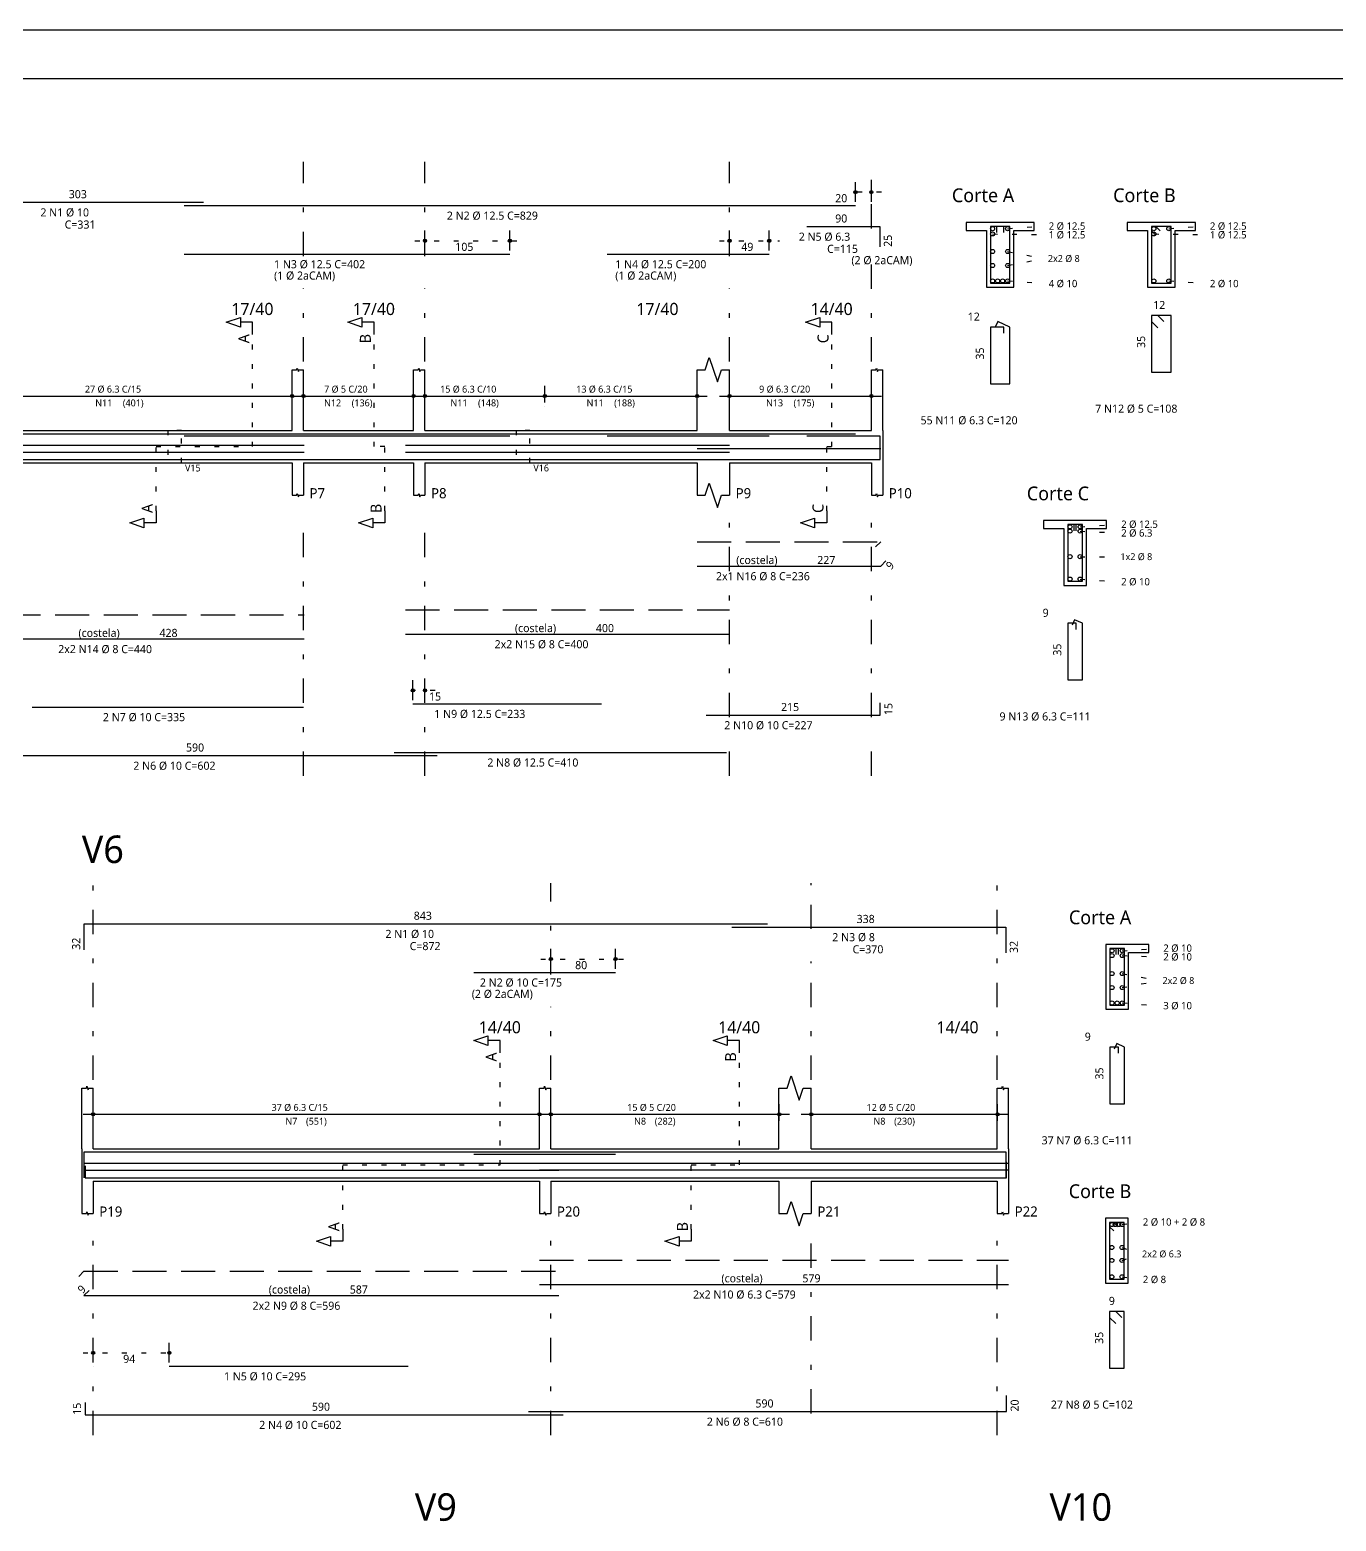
# Model space of a CAD drawing. Extents: x 0 to 89.5, y 0 to 70.
# Drawn here: x 31.14 to 58.02, y 39.31 to 70 of the extents above; entities that cross this region are included whole.
import ezdxf

# ---------------------------------------------------------------- set-up
doc = ezdxf.new("R2010")
doc.units = 0
doc.header["$MEASUREMENT"] = 0
for name, pattern in [('ESTILO_TQS_0001', [1, 0.7, -0.3]), ('ESTILO_TQS_0002', [0.4, 0.1, -0.3]), ('ESTILO_TQS_0003', [1.5, 0.5, -0.4, 0.1, -0.5])]:
    doc.linetypes.add(name, pattern=pattern)
for name, color, linetype in [('1', 1, 'CONTINUOUS'), ('10', 10, 'CONTINUOUS'), ('12', 12, 'CONTINUOUS'), ('2', 2, 'CONTINUOUS'), ('3', 3, 'CONTINUOUS'), ('5', 5, 'CONTINUOUS')]:
    doc.layers.add(name, color=color, linetype=linetype)
doc.styles.add('TQS_LUCIDA_SANS_UNICODE', font='L_10646.TTF')

msp = doc.modelspace()

# ---------------------------------------------------------------- linework, layer by layer
at = {"layer": '1', "linetype": 'Continuous'}
for p, q in [((1.5, 70), (89.500005, 70)), ((48.125713, 66.45945), (48.125713, 66.867783)), ((48.452363, 66.45945), (48.452363, 66.867783)), ((48.125713, 66.376117), (48.125713, 66.376117)), ((48.452363, 66.376117), (48.452363, 66.376117)), ((51.801706, 66.036914), (50.401706, 66.036914)), ((55.118373, 66.036914), (53.718373, 66.036914)), ((39.26903, 65.45945), (39.26903, 65.867783)), ((41.01678, 65.45945), (41.01678, 65.867783)), ((45.535697, 65.45945), (45.535697, 65.867783)), ((46.351163, 65.45945), (46.351163, 65.867783)), ((50.401706, 65.870247), (50.818373, 65.870247)), ((50.818373, 65.870247), (50.818373, 64.70358)), ((51.38504, 64.70358), (51.38504, 65.870247)), ((51.38504, 65.870247), (51.801706, 65.870247)), ((53.718373, 65.870247), (54.13504, 65.870247)), ((54.13504, 65.870247), (54.13504, 64.70358)), ((54.701706, 64.70358), (54.701706, 65.870247)), ((54.701706, 65.870247), (55.118373, 65.870247)), ((39.26903, 65.376117), (39.26903, 65.376117)), ((41.01678, 65.376117), (41.01678, 65.376117)), ((45.535697, 65.376117), (45.535697, 65.376117)), ((46.351163, 65.376117), (46.351163, 65.376117)), ((50.818373, 64.70358), (51.38504, 64.70358)), ((54.13504, 64.70358), (54.701706, 64.70358)), ((36.535697, 61.755283), (36.535697, 63.005283)), ((36.76903, 61.755283), (36.76903, 63.005283)), ((39.035697, 61.755283), (39.035697, 63.005283)), ((39.26903, 61.755283), (39.26903, 63.005283)), ((44.86903, 61.755283), (44.86903, 63.005283)), ((45.535697, 61.755283), (45.535697, 63.005283)), ((48.452363, 61.755283), (48.452363, 63.005283)), ((48.685697, 61.755283), (48.685697, 63.005283)), ((36.535697, 62.330283), (36.535697, 62.67195)), ((36.76903, 62.330283), (36.76903, 62.67195)), ((39.035697, 62.330283), (39.035697, 62.67195)), ((39.26903, 62.330283), (39.26903, 62.67195)), ((41.735697, 62.330283), (41.735697, 62.67195)), ((41.735697, 62.330283), (41.735697, 62.67195)), ((44.86903, 62.330283), (44.86903, 62.67195)), ((45.535697, 62.330283), (45.535697, 62.67195)), ((48.452363, 62.330283), (48.452363, 62.67195)), ((29.64403, 62.463617), (36.74403, 62.463617)), ((36.560697, 62.463617), (39.24403, 62.463617)), ((39.060697, 62.463617), (41.94403, 62.463617)), ((41.527363, 62.463617), (45.077363, 62.463617)), ((45.327363, 62.463617), (48.660697, 62.463617)), ((36.535697, 62.24695), (36.535697, 62.24695)), ((36.76903, 62.24695), (36.76903, 62.24695)), ((39.035697, 62.24695), (39.035697, 62.24695)), ((39.26903, 62.24695), (39.26903, 62.24695)), ((41.735697, 62.24695), (41.735697, 62.24695)), ((41.735697, 62.24695), (41.735697, 62.24695)), ((44.86903, 62.24695), (44.86903, 62.24695)), ((45.535697, 62.24695), (45.535697, 62.24695)), ((48.452363, 62.24695), (48.452363, 62.24695)), ((29.852363, 61.755283), (36.535697, 61.755283)), ((36.76903, 61.755283), (39.035697, 61.755283)), ((39.26903, 61.755283), (44.86903, 61.755283)), ((45.535697, 61.755283), (48.452363, 61.755283)), ((48.685697, 61.755283), (48.685697, 61.088617)), ((29.852363, 61.088617), (36.535697, 61.088617)), ((36.535697, 61.088617), (36.535697, 60.42195)), ((36.76903, 61.088617), (39.035697, 61.088617)), ((36.76903, 61.088617), (36.76903, 60.42195)), ((39.035697, 61.088617), (39.035697, 60.42195)), ((39.26903, 61.088617), (44.86903, 61.088617)), ((39.26903, 61.088617), (39.26903, 60.42195)), ((44.86903, 61.088617), (44.86903, 60.42195)), ((45.535697, 61.088617), (48.452363, 61.088617)), ((45.535697, 61.088617), (45.535697, 60.42195)), ((48.452363, 61.088617), (48.452363, 60.42195)), ((48.685697, 61.088617), (48.685697, 60.42195)), ((53.293337, 59.90063), (51.993337, 59.90063)), ((51.993337, 59.733964), (52.410004, 59.733964)), ((52.410004, 59.733964), (52.410004, 58.567297)), ((52.87667, 58.567297), (52.87667, 59.733964)), ((52.87667, 59.733964), (53.293337, 59.733964)), ((52.410004, 58.567297), (52.87667, 58.567297)), ((39.01903, 56.205283), (39.01903, 56.613617)), ((39.26903, 56.205283), (39.26903, 56.613617)), ((39.01903, 56.12195), (39.01903, 56.12195)), ((39.26903, 56.12195), (39.26903, 56.12195)), ((41.85927, 50.676987), (41.85927, 51.08532)), ((43.190353, 50.676987), (43.190353, 51.08532)), ((54.15927, 51.176793), (53.275937, 51.176793)), ((53.275937, 51.176793), (53.275937, 49.843459)), ((53.742603, 49.843459), (53.742603, 51.010126)), ((53.742603, 51.010126), (54.15927, 51.010126)), ((41.85927, 50.593653), (41.85927, 50.593653)), ((43.190353, 50.593653), (43.190353, 50.593653)), ((53.275937, 49.843459), (53.742603, 49.843459)), ((32.20927, 46.97282), (32.20927, 48.22282)), ((32.442603, 46.97282), (32.442603, 48.22282)), ((41.625937, 46.97282), (41.625937, 48.22282)), ((41.85927, 46.97282), (41.85927, 48.22282)), ((46.550937, 46.97282), (46.550937, 48.22282)), ((47.217603, 46.97282), (47.217603, 48.22282)), ((51.042603, 46.97282), (51.042603, 48.22282)), ((51.275937, 46.97282), (51.275937, 48.22282)), ((32.442603, 47.54782), (32.442603, 47.889487)), ((41.625937, 47.54782), (41.625937, 47.889487)), ((41.85927, 47.54782), (41.85927, 47.889487)), ((46.55927, 47.54782), (46.55927, 47.889487)), ((47.217603, 47.54782), (47.217603, 47.889487)), ((51.050937, 47.54782), (51.050937, 47.889487)), ((32.23427, 47.681153), (41.83427, 47.681153)), ((41.650937, 47.681153), (46.767603, 47.681153)), ((47.00927, 47.681153), (51.25927, 47.681153)), ((32.442603, 47.464487), (32.442603, 47.464487)), ((41.625937, 47.464487), (41.625937, 47.464487)), ((41.85927, 47.464487), (41.85927, 47.464487)), ((46.55927, 47.464487), (46.55927, 47.464487)), ((47.217603, 47.464487), (47.217603, 47.464487)), ((51.050937, 47.464487), (51.050937, 47.464487)), ((32.20927, 46.97282), (32.20927, 46.306153)), ((32.442603, 46.97282), (41.625937, 46.97282)), ((41.85927, 46.97282), (46.550937, 46.97282)), ((47.217603, 46.97282), (51.042603, 46.97282)), ((51.275937, 46.97282), (51.275937, 46.306153)), ((32.20927, 46.306153), (32.20927, 45.639487)), ((32.442603, 46.306153), (41.625937, 46.306153)), ((32.442603, 46.306153), (32.442603, 45.639487)), ((41.625937, 46.306153), (41.625937, 45.639487)), ((41.85927, 46.306153), (46.550937, 46.306153)), ((41.85927, 46.306153), (41.85927, 45.639487)), ((46.550937, 46.306153), (46.550937, 45.639487)), ((47.217603, 46.306153), (51.042603, 46.306153)), ((47.217603, 46.306153), (47.217603, 45.639487)), ((51.042603, 46.306153), (51.042603, 45.639487)), ((51.275937, 46.306153), (51.275937, 45.639487)), ((53.738616, 45.540648), (53.271949, 45.540648)), ((53.271949, 45.540648), (53.271949, 44.207315)), ((53.738616, 44.207315), (53.738616, 45.540648)), ((53.271949, 44.207315), (53.738616, 44.207315)), ((32.442603, 42.572529), (32.442603, 42.980863)), ((34.00927, 42.572529), (34.00927, 42.980863)), ((32.442603, 42.489196), (32.442603, 42.489196)), ((34.00927, 42.489196), (34.00927, 42.489196))]:
    msp.add_line(p, q, dxfattribs=at)
at = {"layer": '1', "linetype": 'ESTILO_TQS_0002'}
for p, q in [((48.660697, 66.65945), (47.91738, 66.65945)), ((50.94754, 65.799414), (52.026706, 65.781914)), ((51.255873, 65.907747), (52.026706, 65.961914)), ((54.264206, 65.799414), (55.343373, 65.781914)), ((54.57254, 65.907747), (55.343373, 65.961914)), ((39.060697, 65.65945), (41.225113, 65.65945)), ((45.327363, 65.65945), (46.559497, 65.65945)), ((51.255873, 65.43768), (52.014206, 65.29358)), ((51.255873, 65.14948), (52.014206, 65.29358)), ((51.255873, 64.832747), (52.026706, 64.77858)), ((54.57254, 64.832747), (55.343373, 64.77858)), ((35.723197, 61.42195), (35.723197, 63.730283)), ((38.223197, 61.42195), (38.223197, 63.730283)), ((47.639863, 61.42195), (47.639863, 63.730283)), ((33.735697, 60.101117), (33.735697, 61.42195)), ((33.735697, 61.42195), (35.723197, 61.42195)), ((38.44403, 61.42195), (38.223197, 61.42195)), ((38.44403, 60.101117), (38.44403, 61.42195)), ((47.535697, 60.101117), (47.535697, 61.42195)), ((47.535697, 61.42195), (47.639863, 61.42195)), ((52.747504, 59.771464), (53.518337, 59.82563)), ((52.747504, 59.683797), (53.518337, 59.64563)), ((52.747504, 59.157297), (53.505837, 59.157297)), ((52.747504, 58.696464), (53.518337, 58.642297)), ((39.477363, 56.405283), (38.810697, 56.405283)), ((53.613437, 51.047626), (54.38427, 51.101793)), ((41.650937, 50.876987), (43.398687, 50.876987)), ((53.613437, 50.947626), (54.38427, 50.921793)), ((53.613437, 50.577559), (54.37177, 50.433459)), ((53.613437, 50.289359), (54.37177, 50.433459)), ((53.613437, 49.972626), (54.38427, 49.918459)), ((40.813437, 46.639487), (40.813437, 48.94782)), ((45.738437, 46.639487), (45.738437, 48.94782)), ((37.575937, 45.318653), (37.575937, 46.639487)), ((37.575937, 46.639487), (40.813437, 46.639487)), ((44.74677, 45.318653), (44.74677, 46.639487)), ((44.74677, 46.639487), (45.738437, 46.639487)), ((53.609449, 45.411481), (53.963616, 45.465648)), ((53.609449, 44.940648), (53.951116, 44.807315)), ((53.609449, 44.673981), (53.951116, 44.807315)), ((53.609449, 44.336481), (53.963616, 44.282315)), ((32.23427, 42.772529), (34.217603, 42.772529))]:
    msp.add_line(p, q, dxfattribs=at)
at = {"layer": '1', "linetype": 'Continuous'}
for points in [[(35.723197, 63.730283), (35.723197, 63.980283), (35.473197, 63.980283), (35.473197, 63.880283), (35.18153, 63.980283), (35.473197, 64.080283), (35.473197, 63.980283)], [(38.223197, 63.730283), (38.223197, 63.980283), (37.973197, 63.980283), (37.973197, 63.880283), (37.68153, 63.980283), (37.973197, 64.080283), (37.973197, 63.980283)], [(47.639863, 63.730283), (47.639863, 63.980283), (47.389863, 63.980283), (47.389863, 63.880283), (47.098197, 63.980283), (47.389863, 64.080283), (47.389863, 63.980283)], [(44.86903, 63.005283), (45.035697, 63.005283), (45.11903, 63.255283), (45.285697, 62.755283), (45.36903, 63.005283), (45.535697, 63.005283)], [(36.535697, 63.005283), (36.62903, 63.005283), (36.640697, 63.040283), (36.66403, 62.970283), (36.675697, 63.005283), (36.76903, 63.005283)], [(39.035697, 63.005283), (39.12903, 63.005283), (39.140697, 63.040283), (39.16403, 62.970283), (39.175697, 63.005283), (39.26903, 63.005283)], [(48.452363, 63.005283), (48.545697, 63.005283), (48.557363, 63.040283), (48.580697, 62.970283), (48.592363, 63.005283), (48.685697, 63.005283)], [(44.86903, 60.42195), (45.035697, 60.42195), (45.11903, 60.67195), (45.285697, 60.17195), (45.36903, 60.42195), (45.535697, 60.42195)], [(36.535697, 60.42195), (36.62903, 60.42195), (36.640697, 60.45695), (36.66403, 60.38695), (36.675697, 60.42195), (36.76903, 60.42195)], [(39.035697, 60.42195), (39.12903, 60.42195), (39.140697, 60.45695), (39.16403, 60.38695), (39.175697, 60.42195), (39.26903, 60.42195)], [(48.452363, 60.42195), (48.545697, 60.42195), (48.557363, 60.45695), (48.580697, 60.38695), (48.592363, 60.42195), (48.685697, 60.42195)], [(33.735697, 60.101117), (33.735697, 59.851117), (33.485697, 59.851117), (33.485697, 59.751117), (33.19403, 59.851117), (33.485697, 59.951117), (33.485697, 59.851117)], [(38.44403, 60.101117), (38.44403, 59.851117), (38.19403, 59.851117), (38.19403, 59.751117), (37.902363, 59.851117), (38.19403, 59.951117), (38.19403, 59.851117)], [(47.535697, 60.101117), (47.535697, 59.851117), (47.285697, 59.851117), (47.285697, 59.751117), (46.99403, 59.851117), (47.285697, 59.951117), (47.285697, 59.851117)], [(40.813437, 48.94782), (40.813437, 49.19782), (40.563437, 49.19782), (40.563437, 49.09782), (40.27177, 49.19782), (40.563437, 49.29782), (40.563437, 49.19782)], [(45.738437, 48.94782), (45.738437, 49.19782), (45.488437, 49.19782), (45.488437, 49.09782), (45.19677, 49.19782), (45.488437, 49.29782), (45.488437, 49.19782)], [(32.20927, 48.22282), (32.302603, 48.22282), (32.31427, 48.25782), (32.337603, 48.18782), (32.34927, 48.22282), (32.442603, 48.22282)], [(41.625937, 48.22282), (41.71927, 48.22282), (41.730937, 48.25782), (41.75427, 48.18782), (41.765937, 48.22282), (41.85927, 48.22282)], [(46.550937, 48.22282), (46.717603, 48.22282), (46.800937, 48.47282), (46.967603, 47.97282), (47.050937, 48.22282), (47.217603, 48.22282)], [(51.042603, 48.22282), (51.135937, 48.22282), (51.147603, 48.25782), (51.170937, 48.18782), (51.182603, 48.22282), (51.275937, 48.22282)], [(46.550937, 45.639487), (46.717603, 45.639487), (46.800937, 45.889487), (46.967603, 45.389487), (47.050937, 45.639487), (47.217603, 45.639487)], [(32.20927, 45.639487), (32.302603, 45.639487), (32.31427, 45.674487), (32.337603, 45.604487), (32.34927, 45.639487), (32.442603, 45.639487)], [(41.625937, 45.639487), (41.71927, 45.639487), (41.730937, 45.674487), (41.75427, 45.604487), (41.765937, 45.639487), (41.85927, 45.639487)], [(51.042603, 45.639487), (51.135937, 45.639487), (51.147603, 45.674487), (51.170937, 45.604487), (51.182603, 45.639487), (51.275937, 45.639487)], [(37.575937, 45.318653), (37.575937, 45.068653), (37.325937, 45.068653), (37.325937, 44.968653), (37.03427, 45.068653), (37.325937, 45.168653), (37.325937, 45.068653)], [(44.74677, 45.318653), (44.74677, 45.068653), (44.49677, 45.068653), (44.49677, 44.968653), (44.205103, 45.068653), (44.49677, 45.168653), (44.49677, 45.068653)]]:
    msp.add_lwpolyline(points, dxfattribs=at)
at = {"layer": '1', "linetype": 'ESTILO_TQS_0002'}
for points in [[(33.977363, 61.755283), (33.977363, 61.088617), (34.260697, 61.088617), (34.260697, 61.755283), (33.977363, 61.755283)], [(41.14403, 61.755283), (41.14403, 61.088617), (41.427363, 61.088617), (41.427363, 61.755283), (41.14403, 61.755283)]]:
    msp.add_lwpolyline(points, dxfattribs=at)
at = {"layer": '1', "linetype": 'Continuous'}
for centre, radius in [((48.125713, 66.65945), 0.033333), ((48.125713, 66.65945), 0.016667), ((48.452363, 66.65945), 0.033333), ((48.452363, 66.65945), 0.016667), ((39.26903, 65.65945), 0.033333), ((41.01678, 65.65945), 0.033333), ((45.535697, 65.65945), 0.033333), ((46.351163, 65.65945), 0.033333), ((39.26903, 65.65945), 0.016667), ((41.01678, 65.65945), 0.016667), ((45.535697, 65.65945), 0.016667), ((46.351163, 65.65945), 0.016667), ((36.535697, 62.463617), 0.033333), ((36.535697, 62.463617), 0.016667), ((36.76903, 62.463617), 0.033333), ((36.76903, 62.463617), 0.016667), ((39.035697, 62.463617), 0.033333), ((39.035697, 62.463617), 0.016667), ((39.26903, 62.463617), 0.033333), ((39.26903, 62.463617), 0.016667), ((41.735697, 62.463617), 0.033333), ((41.735697, 62.463617), 0.033333), ((41.735697, 62.463617), 0.016667), ((41.735697, 62.463617), 0.016667), ((44.86903, 62.463617), 0.033333), ((44.86903, 62.463617), 0.016667), ((45.535697, 62.463617), 0.033333), ((45.535697, 62.463617), 0.016667), ((48.452363, 62.463617), 0.033333), ((48.452363, 62.463617), 0.016667), ((39.01903, 56.405283), 0.033333), ((39.01903, 56.405283), 0.016667), ((39.26903, 56.405283), 0.033333), ((39.26903, 56.405283), 0.016667), ((41.85927, 50.876987), 0.033333), ((41.85927, 50.876987), 0.016667), ((43.190353, 50.876987), 0.033333), ((43.190353, 50.876987), 0.016667), ((32.442603, 47.681153), 0.033333), ((32.442603, 47.681153), 0.016667), ((41.625937, 47.681153), 0.033333), ((41.625937, 47.681153), 0.016667), ((41.85927, 47.681153), 0.033333), ((41.85927, 47.681153), 0.016667), ((46.55927, 47.681153), 0.033333), ((46.55927, 47.681153), 0.016667), ((47.217603, 47.681153), 0.033333), ((47.217603, 47.681153), 0.016667), ((51.050937, 47.681153), 0.033333), ((51.050937, 47.681153), 0.016667), ((32.442603, 42.772529), 0.033333), ((32.442603, 42.772529), 0.016667), ((34.00927, 42.772529), 0.033333), ((34.00927, 42.772529), 0.016667)]:
    msp.add_circle(centre, radius, dxfattribs=at)
at = {"layer": '10', "linetype": 'Continuous'}
for points in [[(51.38504, 64.70358), (51.38504, 65.870247), (51.801706, 65.870247), (51.801706, 66.036914), (50.401706, 66.036914), (50.401706, 65.870247), (50.818373, 65.870247), (50.818373, 64.70358), (51.38504, 64.70358)], [(54.701706, 64.70358), (54.701706, 65.870247), (55.118373, 65.870247), (55.118373, 66.036914), (53.718373, 66.036914), (53.718373, 65.870247), (54.13504, 65.870247), (54.13504, 64.70358), (54.701706, 64.70358)], [(52.87667, 58.567297), (52.87667, 59.733964), (53.293337, 59.733964), (53.293337, 59.90063), (51.993337, 59.90063), (51.993337, 59.733964), (52.410004, 59.733964), (52.410004, 58.567297), (52.87667, 58.567297)], [(53.742603, 49.843459), (53.742603, 51.010126), (54.15927, 51.010126), (54.15927, 51.176793), (53.275937, 51.176793), (53.275937, 49.843459), (53.742603, 49.843459)], [(53.738616, 44.207315), (53.738616, 45.540648), (53.271949, 45.540648), (53.271949, 44.207315), (53.738616, 44.207315)]]:
    msp.add_lwpolyline(points, dxfattribs=at)
at = {"layer": '12', "linetype": 'Continuous'}
msp.add_line((2.5, 68.999992), (88.499997, 69), dxfattribs=at)
at = {"layer": '2', "linetype": 'ESTILO_TQS_0003'}
for p, q in [((36.76903, 65.34445), (36.76903, 67.28445)), ((39.26903, 65.34445), (39.26903, 67.28445)), ((45.535697, 65.34445), (45.535697, 67.28445)), ((48.452363, 65.911117), (48.452363, 67.28445)), ((48.452363, 63.17195), (48.452363, 65.241117)), ((36.76903, 63.17195), (36.76903, 64.67445)), ((39.26903, 63.17195), (39.26903, 64.67445)), ((45.535697, 63.17195), (45.535697, 64.67445)), ((36.76903, 54.64695), (36.76903, 60.005283)), ((39.26903, 54.64695), (39.26903, 60.005283)), ((45.535697, 55.85695), (45.535697, 60.005283)), ((48.452363, 55.85695), (48.452363, 60.005283)), ((45.535697, 54.64695), (45.535697, 55.18695)), ((48.452363, 54.64695), (48.452363, 55.18695)), ((32.442603, 48.389487), (32.442603, 52.43532)), ((41.85927, 50.561987), (41.85927, 52.43532)), ((47.217603, 51.49532), (47.217603, 52.43532)), ((51.042603, 48.389487), (51.042603, 52.43532)), ((47.217603, 48.389487), (47.217603, 50.82532)), ((41.85927, 48.389487), (41.85927, 49.891987)), ((32.442603, 41.080863), (32.442603, 45.22282)), ((41.85927, 41.080863), (41.85927, 45.22282)), ((47.217603, 41.524196), (47.217603, 45.22282)), ((51.042603, 41.080863), (51.042603, 45.22282))]:
    msp.add_line(p, q, dxfattribs=at)
at = {"layer": '3', "linetype": 'Continuous'}
for p, q in [((29.660697, 61.455667), (36.785697, 61.455667)), ((29.66903, 61.688617), (34.710697, 61.688617)), ((34.312363, 61.688617), (48.125713, 61.688617)), ((34.312363, 61.64695), (41.01678, 61.64695)), ((38.86903, 61.455667), (45.535697, 61.455667)), ((43.01783, 61.64695), (46.351163, 61.64695)), ((47.125697, 61.64695), (48.625697, 61.64695)), ((48.625697, 61.64695), (48.625697, 61.230283)), ((48.635697, 61.155283), (48.635697, 61.405283)), ((29.660697, 61.311567), (36.785697, 61.311567)), ((29.685697, 61.155283), (39.51903, 61.155283)), ((31.185697, 61.155283), (36.76903, 61.155283)), ((38.635697, 61.155283), (45.46903, 61.155283)), ((38.86903, 61.311567), (45.535697, 61.311567)), ((39.01903, 61.155283), (42.902363, 61.155283)), ((44.86903, 61.383617), (48.644197, 61.383617)), ((45.052363, 61.155283), (48.635697, 61.155283)), ((32.250937, 46.673203), (42.025937, 46.673203)), ((32.25927, 46.37282), (32.25927, 46.906153)), ((32.25927, 46.906153), (46.31727, 46.906153)), ((40.273687, 46.864487), (43.190353, 46.864487)), ((41.625937, 46.67282), (51.275937, 46.67282)), ((45.58277, 46.906153), (51.216103, 46.906153)), ((51.216103, 46.906153), (51.216103, 46.37282)), ((51.23427, 46.37282), (51.23427, 46.706153)), ((32.250937, 46.529103), (42.025937, 46.529103)), ((32.275937, 46.62282), (32.275937, 46.37282)), ((32.275937, 46.37282), (42.10927, 46.37282)), ((34.00927, 46.37282), (38.925937, 46.37282)), ((41.400937, 46.37282), (51.23427, 46.37282)), ((41.625937, 46.539487), (51.275937, 46.539487))]:
    msp.add_line(p, q, dxfattribs=at)
for points in [[(51.176706, 65.82858), (51.176706, 65.95358), (50.901706, 65.95358), (50.901706, 64.786914), (51.301706, 64.786914), (51.301706, 65.95358), (51.026706, 65.95358), (51.026706, 65.82858)], [(54.39515, 65.865192), (54.306761, 65.95358), (54.218373, 65.95358), (54.218373, 64.786914), (54.618373, 64.786914), (54.618373, 65.95358), (54.218373, 65.95358), (54.218373, 65.865192), (54.306761, 65.776804)], [(52.668337, 59.692297), (52.668337, 59.817297), (52.493337, 59.817297), (52.493337, 58.65063), (52.793337, 58.65063), (52.793337, 59.817297), (52.618337, 59.817297), (52.618337, 59.692297)], [(53.53427, 50.968459), (53.53427, 51.093459), (53.35927, 51.093459), (53.35927, 49.926793), (53.65927, 49.926793), (53.65927, 51.093459), (53.48427, 51.093459), (53.48427, 50.968459)], [(53.532059, 45.368926), (53.443671, 45.457315), (53.355282, 45.457315), (53.355282, 44.290648), (53.655282, 44.290648), (53.655282, 45.457315), (53.355282, 45.457315), (53.355282, 45.368926), (53.443671, 45.280538)]]:
    msp.add_lwpolyline(points, dxfattribs=at)
for centre in [(50.94754, 65.907747), (50.94754, 65.799414), (51.255873, 65.907747), (54.264206, 65.907747), (54.264206, 65.799414), (54.57254, 65.907747), (50.94754, 65.43768), (51.255873, 65.43768), (50.94754, 65.14948), (51.255873, 65.14948), (50.94754, 64.832747), (51.050318, 64.832747), (51.153095, 64.832747), (51.255873, 64.832747), (54.264206, 64.832747), (54.57254, 64.832747), (52.53917, 59.771464), (52.53917, 59.683797), (52.747504, 59.771464), (52.747504, 59.683797), (52.53917, 59.157297), (52.747504, 59.157297), (52.53917, 58.696464), (52.747504, 58.696464), (53.405103, 51.047626), (53.405103, 50.947626), (53.613437, 51.047626), (53.613437, 50.947626), (53.405103, 50.577559), (53.613437, 50.577559), (53.405103, 50.289359), (53.613437, 50.289359), (53.405103, 49.972626), (53.50927, 49.972626), (53.613437, 49.972626), (53.401116, 45.411481), (53.47056, 45.411481), (53.540005, 45.411481), (53.609449, 45.411481), (53.401116, 44.940648), (53.609449, 44.940648), (53.401116, 44.673981), (53.609449, 44.673981), (53.401116, 44.336481), (53.609449, 44.336481)]:
    msp.add_circle(centre, 0.041667, dxfattribs=at)
at = {"layer": '5', "linetype": 'Continuous'}
for p, q in [((29.66903, 66.451117), (34.710697, 66.451117)), ((34.312363, 66.38445), (48.125713, 66.38445)), ((47.125697, 65.951117), (48.625697, 65.951117)), ((48.625697, 65.951117), (48.625697, 65.53445)), ((34.312363, 65.38445), (41.01678, 65.38445)), ((43.01783, 65.38445), (46.351163, 65.38445)), ((31.185697, 56.063617), (36.76903, 56.063617)), ((39.01903, 56.130283), (42.902363, 56.130283)), ((45.052363, 55.89695), (48.635697, 55.89695)), ((48.635697, 55.89695), (48.635697, 56.14695)), ((29.685697, 55.063617), (39.51903, 55.063617)), ((38.635697, 55.130283), (45.46903, 55.130283)), ((32.25927, 51.068653), (32.25927, 51.601987)), ((32.25927, 51.601987), (46.31727, 51.601987)), ((45.58277, 51.53532), (51.216103, 51.53532)), ((51.216103, 51.53532), (51.216103, 51.001987)), ((40.273687, 50.601987), (43.190353, 50.601987)), ((34.00927, 42.497529), (38.925937, 42.497529)), ((32.275937, 41.747529), (32.275937, 41.497529)), ((51.23427, 41.564196), (51.23427, 41.897529)), ((32.275937, 41.497529), (42.10927, 41.497529)), ((41.400937, 41.564196), (51.23427, 41.564196))]:
    msp.add_line(p, q, dxfattribs=at)
for points in [[(51.176706, 63.755763), (51.176706, 63.880763), (50.901706, 63.880763), (50.901706, 62.714097), (51.301706, 62.714097), (51.301706, 63.880763), (51.052472, 63.996983), (50.999644, 63.883695)], [(54.468373, 63.995247), (54.343373, 64.120247), (54.218373, 64.120247), (54.218373, 62.95358), (54.618373, 62.95358), (54.618373, 64.120247), (54.218373, 64.120247), (54.218373, 63.995247), (54.343373, 63.870247)], [(44.86903, 58.963617), (48.644197, 58.963617), (48.750263, 59.069683)], [(52.668337, 57.661742), (52.668337, 57.786742), (52.493337, 57.786742), (52.493337, 56.620075), (52.793337, 56.620075), (52.793337, 57.786742), (52.634733, 57.8607), (52.581906, 57.747412)], [(29.802118, 57.605038), (29.660697, 57.463617), (36.785697, 57.463617)], [(38.86903, 57.563617), (45.535697, 57.563617)], [(53.53427, 48.937904), (53.53427, 49.062904), (53.35927, 49.062904), (53.35927, 47.896238), (53.65927, 47.896238), (53.65927, 49.062904), (53.500666, 49.136862), (53.447839, 49.023574)], [(32.357003, 44.056291), (32.250937, 43.950225), (42.025937, 43.950225)], [(41.625937, 44.181153), (51.275937, 44.181153)], [(53.605282, 43.498981), (53.480282, 43.623981), (53.355282, 43.623981), (53.355282, 42.457315), (53.655282, 42.457315), (53.655282, 43.623981), (53.355282, 43.623981), (53.355282, 43.498981), (53.480282, 43.373981)]]:
    msp.add_lwpolyline(points, dxfattribs=at)
at = {"layer": '5', "linetype": 'ESTILO_TQS_0001'}
for points in [[(44.86903, 59.463617), (48.644197, 59.463617), (48.538131, 59.357551)], [(38.86903, 58.063617), (45.535697, 58.063617)], [(29.519275, 57.822195), (29.660697, 57.963617), (36.785697, 57.963617)], [(41.625937, 44.681153), (51.275937, 44.681153)], [(32.144871, 44.344159), (32.250937, 44.450225), (42.025937, 44.450225)]]:
    msp.add_lwpolyline(points, dxfattribs=at)

# ---------------------------------------------------------------- texts
at = {"layer": '1', "linetype": 'Continuous', "style": 'TQS_LUCIDA_SANS_UNICODE'}
for s, height, p in [('303', 0.166667, (31.939863, 66.53445)), ('20', 0.166667, (47.709047, 66.451117)), ('Corte A', 0.283333, (50.11004, 66.45358)), ('Corte B', 0.283333, (53.426706, 66.45358)), ('90', 0.166667, (47.70903, 66.03445)), ('2 %%c 12.5', 0.15, (52.101706, 65.886914)), ('2 %%c 12.5', 0.15, (55.418373, 65.886914)), ('1 %%c 12.5', 0.15, (52.101706, 65.706914)), ('1 %%c 12.5', 0.15, (55.418373, 65.706914)), ('105', 0.166667, (39.892905, 65.451117)), ('49', 0.166667, (45.776763, 65.451117)), ('(2 %%c 2aCAM)', 0.166667, (48.042363, 65.176117)), ('2x2 %%c 8', 0.141667, (52.08504, 65.222747)), ('(1 %%c 2aCAM)', 0.166667, (36.164572, 64.85945)), ('(1 %%c 2aCAM)', 0.166667, (43.184497, 64.85945)), ('4 %%c 10', 0.15, (52.101706, 64.70358)), ('2 %%c 10', 0.15, (55.418373, 64.70358)), ('17/40', 0.25, (35.285697, 64.130283)), ('17/40', 0.25, (37.785697, 64.130283)), ('17/40', 0.25, (43.61903, 64.130283)), ('14/40', 0.25, (47.202363, 64.130283)), ('12', 0.166667, (50.43504, 64.014097)), ('12', 0.166667, (54.251706, 64.25358)), ('27 %%c 6.3 C/15', 0.141667, (32.273197, 62.53445)), ('7 %%c 5 C/20', 0.141667, (37.19403, 62.53445)), ('15 %%c 6.3 C/10', 0.141667, (39.58153, 62.53445)), ('13 %%c 6.3 C/15', 0.141667, (42.38153, 62.53445)), ('9 %%c 6.3 C/20', 0.141667, (46.14403, 62.53445)), ('N11', 0.141667, (32.485697, 62.251117)), ('(401)', 0.141667, (33.052363, 62.251117)), ('N12', 0.141667, (37.19403, 62.251117)), ('(136)', 0.141667, (37.760697, 62.251117)), ('N11', 0.141667, (39.79403, 62.251117)), ('(148)', 0.141667, (40.360697, 62.251117)), ('N11', 0.141667, (42.59403, 62.251117)), ('(188)', 0.141667, (43.160697, 62.251117)), ('N13', 0.141667, (46.285697, 62.251117)), ('(175)', 0.141667, (46.852363, 62.251117)), ('V15', 0.141667, (34.33153, 60.911533)), ('V16', 0.141667, (41.498197, 60.911533)), ('P7', 0.208333, (36.89403, 60.35945)), ('P8', 0.208333, (39.39403, 60.35945)), ('P9', 0.208333, (45.660697, 60.35945)), ('P10', 0.208333, (48.810697, 60.35945)), ('Corte C', 0.283333, (51.65167, 60.317297)), ('2 %%c 12.5', 0.15, (53.593337, 59.75063)), ('2 %%c 6.3', 0.15, (53.593337, 59.57063)), ('(costela)', 0.166667, (45.67328, 59.005283)), ('227', 0.166667, (47.339947, 59.005283)), ('1x2 %%c 8', 0.141667, (53.57667, 59.086464)), ('2 %%c 10', 0.15, (53.593337, 58.567297)), ('9', 0.166667, (51.97667, 57.920075)), ('(costela)', 0.166667, (41.11903, 57.605283)), ('400', 0.166667, (42.785697, 57.605283)), ('(costela)', 0.166667, (32.139863, 57.505283)), ('428', 0.166667, (33.80653, 57.505283)), ('15', 0.166667, (39.352363, 56.19695)), ('215', 0.166667, (46.59403, 55.980283)), ('590', 0.166667, (34.352363, 55.14695)), ('Corte A', 0.283333, (52.517603, 51.593459)), ('843', 0.166667, (39.03827, 51.68532)), ('338', 0.166667, (48.149437, 51.618653)), ('2 %%c 10', 0.15, (54.45927, 51.026793)), ('2 %%c 10', 0.15, (54.45927, 50.846793)), ('80', 0.166667, (42.358145, 50.668653)), ('2x2 %%c 8', 0.141667, (54.442603, 50.362626)), ('(2 %%c 2aCAM)', 0.166667, (40.23202, 50.076987)), ('3 %%c 10', 0.15, (54.45927, 49.843459)), ('14/40', 0.25, (40.375937, 49.34782)), ('14/40', 0.25, (45.300937, 49.34782)), ('14/40', 0.25, (49.792603, 49.34782)), ('9', 0.166667, (52.842603, 49.196238)), ('37 %%c 6.3 C/15', 0.141667, (36.113437, 47.751987)), ('15 %%c 5 C/20', 0.141667, (43.430103, 47.751987)), ('12 %%c 5 C/20', 0.141667, (48.355103, 47.751987)), ('N7', 0.141667, (36.39677, 47.468653)), ('(551)', 0.141667, (36.82177, 47.468653)), ('N8', 0.141667, (43.57177, 47.468653)), ('(282)', 0.141667, (43.99677, 47.468653)), ('N8', 0.141667, (48.49677, 47.468653)), ('(230)', 0.141667, (48.92177, 47.468653)), ('Corte B', 0.283333, (52.513616, 45.957315)), ('P19', 0.208333, (32.567603, 45.576987)), ('P20', 0.208333, (41.98427, 45.576987)), ('P21', 0.208333, (47.342603, 45.576987)), ('P22', 0.208333, (51.400937, 45.576987)), ('2 %%c 10 + 2 %%c 8', 0.15, (54.038616, 45.390648)), ('2x2 %%c 6.3', 0.141667, (54.021949, 44.736481)), ('(costela)', 0.166667, (45.367603, 44.22282)), ('579', 0.166667, (47.03427, 44.22282)), ('2 %%c 8', 0.15, (54.038616, 44.207315)), ('(costela)', 0.166667, (36.055103, 43.991892)), ('587', 0.166667, (37.72177, 43.991892)), ('9', 0.166667, (53.338616, 43.757315)), ('94', 0.166667, (33.05927, 42.564196)), ('590', 0.166667, (36.942603, 41.580863)), ('590', 0.166667, (46.067603, 41.647529))]:
    msp.add_text(s, height=height, dxfattribs=at).set_placement(p)
for s, height, p in [('A', 0.226667, (35.655197, 63.54895)), ('B', 0.226667, (38.155197, 63.54895)), ('C', 0.226667, (47.571863, 63.54895)), ('35', 0.166667, (54.08504, 63.45358)), ('35', 0.166667, (50.768373, 63.214097)), ('A', 0.226667, (33.667697, 60.055783)), ('B', 0.226667, (38.37603, 60.055783)), ('C', 0.226667, (47.467697, 60.055783)), ('35', 0.166667, (52.360004, 57.120075)), ('A', 0.226667, (40.745437, 48.766487)), ('B', 0.226667, (45.670437, 48.766487)), ('35', 0.166667, (53.225937, 48.396238)), ('A', 0.226667, (37.507937, 45.27332)), ('B', 0.226667, (44.67877, 45.27332)), ('35', 0.166667, (53.221949, 42.957315))]:
    msp.add_text(s, height=height, rotation=90, dxfattribs=at).set_placement(p)
at = {"layer": '2', "linetype": 'Continuous', "style": 'TQS_LUCIDA_SANS_UNICODE'}
for s, p in [('2 N1 %%c 10', (31.35653, 66.15945)), ('C=331', (31.85653, 65.90945)), ('2 N2 %%c 12.5 C=829', (39.719038, 66.092783)), ('2 N5 %%c 6.3', (46.95903, 65.65945)), ('C=115', (47.542363, 65.40945)), ('1 N3 %%c 12.5 C=402', (36.164572, 65.092783)), ('1 N4 %%c 12.5 C=200', (43.184497, 65.092783)), ('  55 N11 %%c 6.3 C=120', (49.351706, 61.880763)), (' 7 N12 %%c 5 C=108', (53.001706, 62.120247)), ('2x1 N16 %%c 8 C=236', (45.256613, 58.67195)), ('2x2 N15 %%c 8 C=400', (40.702363, 57.27195)), ('2x2 N14 %%c 8 C=440', (31.723197, 57.17195)), ('2 N7 %%c 10 C=335', (32.64403, 55.77195)), ('1 N9 %%c 12.5 C=233', (39.460697, 55.838617)), ('  9 N13 %%c 6.3 C=111', (50.97667, 55.786742)), ('2 N10 %%c 10 C=227', (45.427363, 55.605283)), ('2 N6 %%c 10 C=602', (33.26903, 54.77195)), ('2 N8 %%c 12.5 C=410', (40.552363, 54.838617)), ('2 N1 %%c 10', (38.454937, 51.31032)), ('2 N3 %%c 8', (47.649437, 51.243653)), ('C=872', (38.954937, 51.06032)), ('C=370', (48.066103, 50.993653)), ('2 N2 %%c 10 C=175', (40.398687, 50.31032)), ('  37 N7 %%c 6.3 C=111', (51.842603, 47.062904)), ('2x2 N10 %%c 6.3 C=579', (44.78427, 43.889487)), ('2x2 N9 %%c 8 C=596', (35.72177, 43.658559)), ('1 N5 %%c 10 C=295', (35.13427, 42.205863)), (' 27 N8 %%c 5 C=102', (52.088616, 41.623981)), ('2 N6 %%c 8 C=610', (45.067603, 41.272529)), ('2 N4 %%c 10 C=602', (35.85927, 41.205863))]:
    msp.add_text(s, height=0.166667, dxfattribs=at).set_placement(p)
for s, rotation, p in [('25', 90, (48.875697, 65.53445)), ('9', 45, (48.850436, 58.875228)), ('15', 90, (48.885697, 55.89695)), ('32', 90, (32.175937, 51.068653)), ('32', 90, (51.466103, 51.001987)), ('9', 45, (32.221474, 43.979688)), ('20', 90, (51.48427, 41.564196)), ('15', 90, (32.192603, 41.497529))]:
    msp.add_text(s, height=0.166667, rotation=rotation, dxfattribs=at).set_placement(p)
at = {"layer": '5', "linetype": 'Continuous', "style": 'TQS_LUCIDA_SANS_UNICODE'}
for s, p in [('V6', (32.20927, 52.851987)), ('V9', (39.059967, 39.316099)), ('V10', (52.11669, 39.316143))]:
    msp.add_text(s, height=0.566667, dxfattribs=at).set_placement(p)

doc.saveas('drawing.dxf')
